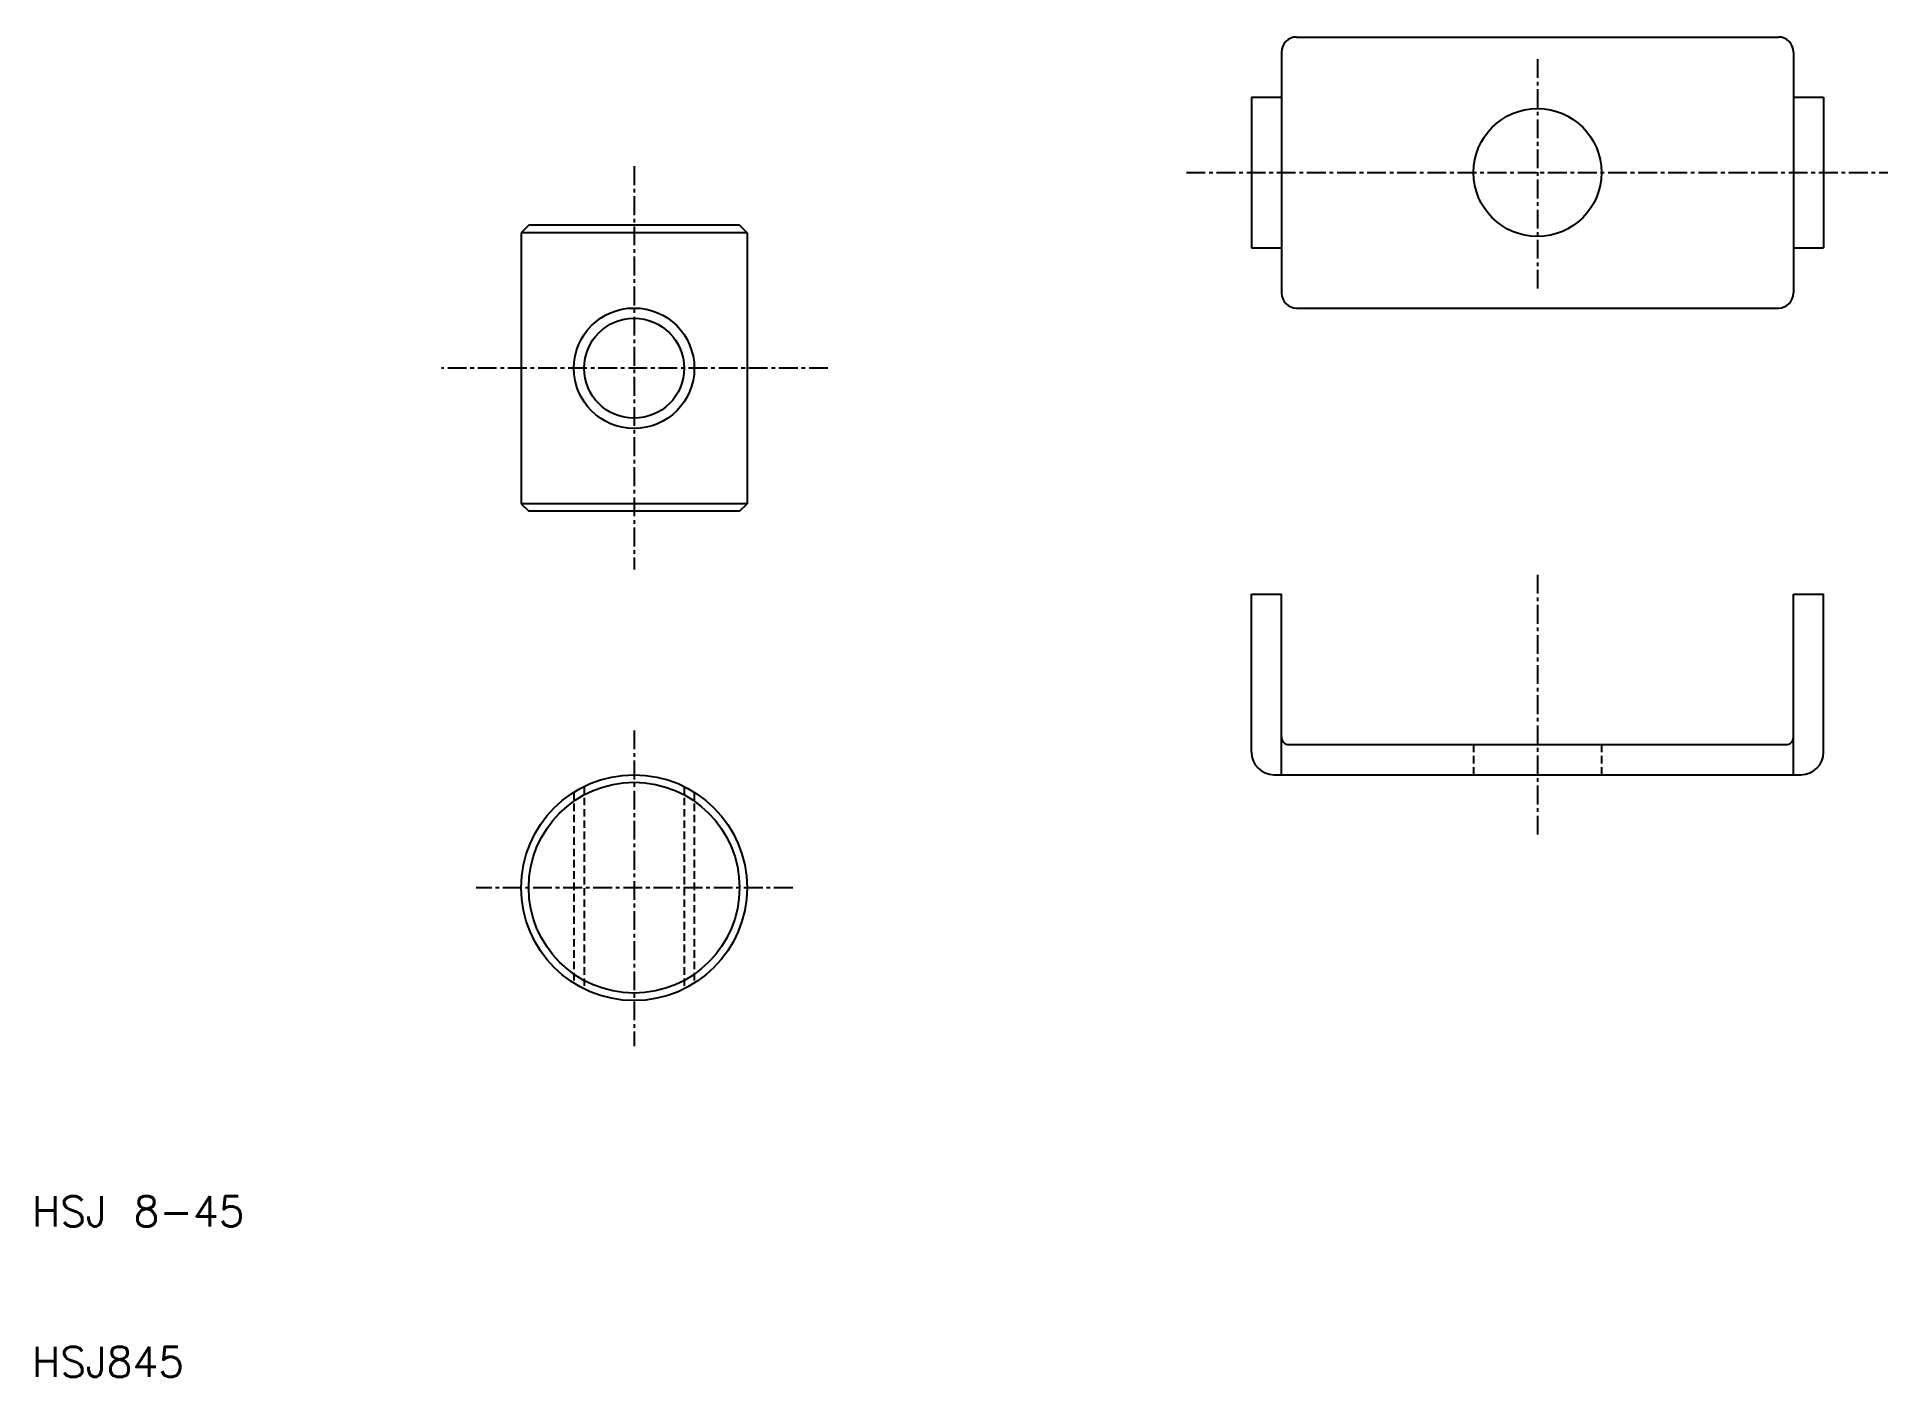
# Model space of a CAD drawing. Extents: x -40 to 83, y -67 to 22.
import ezdxf

# ---------------------------------------------------------------- set-up
doc = ezdxf.new("R2010")
doc.units = 0
doc.linetypes.add('CENTER', pattern=[2, 1.25, -0.25, 0.25, -0.25])
doc.linetypes.add('DASHED', pattern=[0.75, 0.5, -0.25])
doc.layers.get('0').update_dxf_attribs({"linetype": 'CONTINUOUS'})
doc.layers.add('CENTER', color=1, linetype='CENTER')
doc.styles.get("Standard").update_dxf_attribs({"font": 'txt.shx', "bigfont": 'bigfont.shx'})

msp = doc.modelspace()

# ---------------------------------------------------------------- linework, layer by layer
at = {"color": 7, "linetype": 'CONTINUOUS'}
for p, q in [((43, 21), (43, 18)), ((44, 22), (76, 22)), ((77, 21), (77, 18)), ((41, 18), (41, 8)), ((41, 18), (43, 18)), ((43, 18), (43, 8)), ((77, 18), (79, 18)), ((77, 18), (77, 8)), ((79, 18), (79, 8)), ((-7, 9.5), (-7.5, 9)), ((7.5, 9), (-7.5, 9)), ((-7.5, 9), (-7.5, -9)), ((7, 9.5), (-7, 9.5)), ((7.5, 9), (7, 9.5)), ((7.5, 9), (7.5, -9)), ((41, 8), (43, 8)), ((43, 8), (43, 5)), ((77, 8), (79, 8)), ((77, 8), (77, 5)), ((44, 4), (76, 4)), ((7.5, -9), (-7.5, -9)), ((-7.5, -9), (-7, -9.5)), ((7, -9.5), (-7, -9.5)), ((7, -9.5), (7.5, -9)), ((41, -25.5), (41, -15)), ((41, -15), (43, -15)), ((43, -24.5), (43, -15)), ((77, -24.5), (77, -15)), ((77, -15), (79, -15)), ((79, -25.5), (79, -15)), ((43, -27), (43, -24.5)), ((77, -27), (77, -24.5)), ((43.5, -25), (76.5, -25)), ((42.5, -27), (77.5, -27))]:
    msp.add_line(p, q, dxfattribs=at)
at = {"color": 3, "linetype": 'DASHED'}
for p, q in [((55.75, -25), (55.75, -27)), ((64.25, -25), (64.25, -27)), ((-4, -28.16), (-4, -40.84)), ((-3.32, -27.78), (-3.32, -41.22)), ((3.32, -27.78), (3.32, -41.22)), ((4, -28.16), (4, -40.84))]:
    msp.add_line(p, q, dxfattribs=at)
at = {"color": 7, "linetype": 'CONTINUOUS'}
for centre, radius in [((60, 13), 4.25), ((0, 0), 3.32), ((0, -34.5), 7.5), ((0, -34.5), 7)]:
    msp.add_circle(centre, radius, dxfattribs=at)
at = {"color": 3, "linetype": 'CONTINUOUS'}
msp.add_circle((0, 0), 4, dxfattribs=at)
at = {"color": 7, "linetype": 'CONTINUOUS'}
for centre, radius, start, end in [((44, 21), 1, 90, 180), ((76, 21), 1, 0, 90), ((44, 5), 1, 180, 270), ((76, 5), 1, 270, 0), ((43.5, -24.5), 0.5, 180, 270), ((76.5, -24.5), 0.5, 270, 0), ((42.5, -25.5), 1.5, 180, 270), ((77.5, -25.5), 1.5, 270, 0)]:
    msp.add_arc(centre, radius, start, end, dxfattribs=at)
at = {"layer": 'CENTER', "color": 1, "linetype": 'CENTER'}
for p, q in [((60, 20.53), (60, 5.3)), ((0, 13.42), (0, -13.36)), ((36.69, 13), (83.28, 13)), ((12.87, 0), (-12.8, 0)), ((60, -13.72), (60, -30.98)), ((0, -24.06), (0, -45.02)), ((10.54, -34.5), (-10.48, -34.5))]:
    msp.add_line(p, q, dxfattribs=at)

# ---------------------------------------------------------------- texts
at = {"color": 7, "linetype": 'CONTINUOUS'}
for s, p in [('HSJ 8-45', (-40, -57)), ('HSJ845', (-40, -67))]:
    msp.add_text(s, height=2, dxfattribs=at).set_placement(p)

doc.saveas('drawing.dxf')
